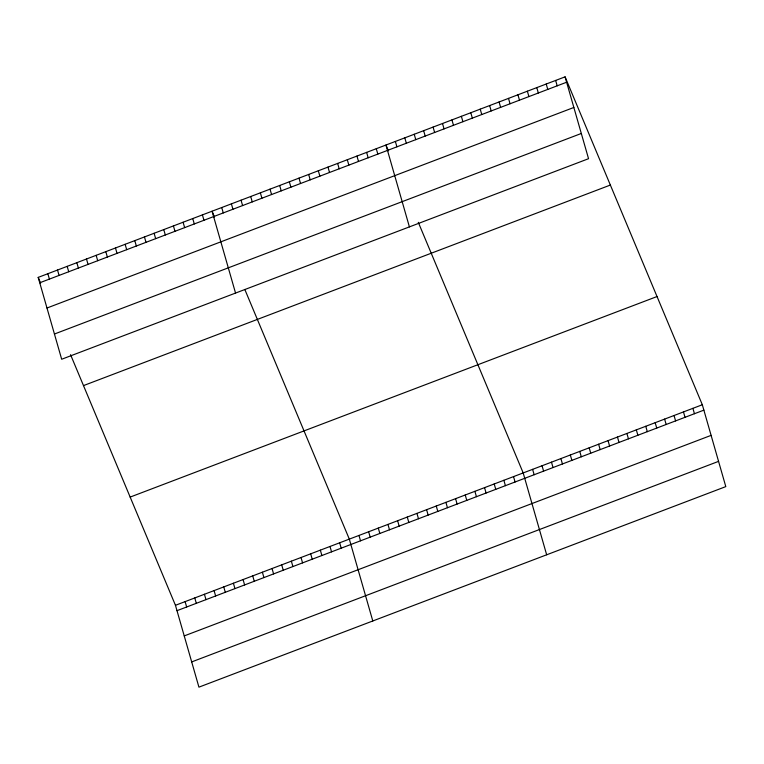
<?xml version="1.0" encoding="UTF-8"?>
<svg xmlns="http://www.w3.org/2000/svg" width="764" height="764" viewBox="0 0 764 764"><rect width="100%" height="100%" fill="white"/><g stroke="black" fill="none" stroke-linecap="round" stroke-linejoin="round"><path stroke-width="1.15" d="M565.073 76.849L588.547 158.702L61.674 359.252L38.2 277.389L565.073 76.849L702.326 404.748L725.8 486.611L198.927 687.151L175.453 605.298L70.555 354.687M39.747 282.776L566.621 82.235M46.976 308.016L573.859 107.466M54.435 334.021L581.318 133.471M83.496 385.6L610.369 185.05M130.157 497.087L657.03 296.537M175.453 605.298L702.326 404.748M176.99 610.675L703.873 410.134M184.229 635.915L711.112 435.365M191.688 661.92L718.561 461.37M388.37 150.833L385.944 145.036L409.408 226.889M418.29 222.324L523.187 472.935L546.661 554.788M214.493 217.014L212.067 211.217L235.541 293.07M244.824 289.47L349.32 539.117L372.794 620.97M38.2 277.389L40.626 283.186M692.9 408.339L694.447 413.725M683.474 411.93L685.012 417.306M674.039 415.511L675.586 420.897M664.613 419.102L666.16 424.488M655.187 422.693L656.734 428.079M555.648 80.44L557.195 85.826M645.761 426.283L647.299 431.67M546.222 84.021L547.769 89.407M636.326 429.865L637.873 435.251M536.796 87.612L538.334 92.998M626.9 433.455L628.447 438.842M527.361 91.203L528.908 96.589M617.474 437.046L619.012 442.432M517.935 94.793L519.482 100.18M608.048 440.637L609.586 446.023M508.509 98.384L510.056 103.761M598.613 444.228L600.16 449.604M499.083 101.965L500.621 107.352M589.187 447.809L590.734 453.195M489.648 105.556L491.195 110.942M579.761 451.4L581.299 456.786M480.222 109.147L481.769 114.533M570.326 454.991L571.873 460.377M470.796 112.738L472.343 118.124M560.9 458.581L562.447 463.968M461.37 116.319L462.908 121.705M551.474 462.163L553.021 467.549M451.935 119.91L453.482 125.296M542.048 465.753L543.586 471.14M442.509 123.501L444.056 128.887M532.613 469.344L534.16 474.731M433.083 127.091L434.63 132.478M423.657 130.682L425.195 136.059M513.532 476.612L515.07 481.998M414.222 134.263L415.769 139.65M503.868 480.289L505.415 485.675M404.796 137.854L406.343 143.24M494.212 483.965L495.75 489.352M395.37 141.445L396.908 146.831M484.548 487.642L486.095 493.028M474.893 491.319L476.44 496.705M376.28 148.713L377.827 154.099M465.228 494.996L466.775 500.382M366.624 152.389L368.162 157.776M455.573 498.672L457.12 504.059M356.96 156.066L358.507 161.452M445.909 502.349L447.456 507.735M347.305 159.743L348.842 165.129M436.254 506.026L437.801 511.412M337.64 163.42L339.187 168.806M426.598 509.703L428.136 515.089M327.985 167.096L329.523 172.483M416.934 513.379L418.481 518.766M318.321 170.773L319.868 176.159M407.279 517.056L408.816 522.442M308.666 174.45L310.213 179.836M397.614 520.733L399.161 526.119M299.001 178.127L300.548 183.513M387.959 524.41L389.497 529.796M289.346 181.803L290.893 187.19M378.295 528.086L379.842 533.473M279.681 185.48L281.228 190.866M368.64 531.763L370.187 537.149M270.026 189.157L271.573 194.543M358.975 535.44L360.522 540.826M260.371 192.834L261.909 198.22M250.707 196.51L252.254 201.887M339.655 542.793L341.202 548.18M241.052 200.187L242.589 205.564M330 546.47L331.547 551.856M231.387 203.864L232.934 209.24M320.345 550.147L321.883 555.533M221.732 207.541L223.269 212.917M310.681 553.824L312.228 559.21M301.026 557.5L302.563 562.887M202.412 214.894L203.959 220.271M291.361 561.177L292.908 566.563M192.748 218.571L194.295 223.947M281.706 564.854L283.243 570.24M183.093 222.238L184.64 227.624M272.041 568.531L273.588 573.917M173.428 225.915L174.975 231.301M262.386 572.207L263.924 577.594M163.773 229.592L165.32 234.978M252.722 575.884L254.269 581.27M154.118 233.268L155.655 238.654M243.067 579.561L244.614 584.947M144.453 236.945L146 242.331M233.402 583.238L234.949 588.614M134.798 240.622L136.336 246.008M223.747 586.914L225.294 592.291M125.134 244.299L126.681 249.685M214.082 590.591L215.629 595.968M115.479 247.975L117.016 253.362M204.427 594.268L205.974 599.644M105.814 251.652L107.361 257.038M194.772 597.945L196.31 603.321M96.159 255.329L97.696 260.715M185.108 601.621L186.655 606.998M86.494 259.006L88.041 264.392M76.839 262.682L78.386 268.068M67.175 266.359L68.722 271.745M57.52 270.036L59.067 275.422M47.855 273.713L49.402 279.099"/></g></svg>
